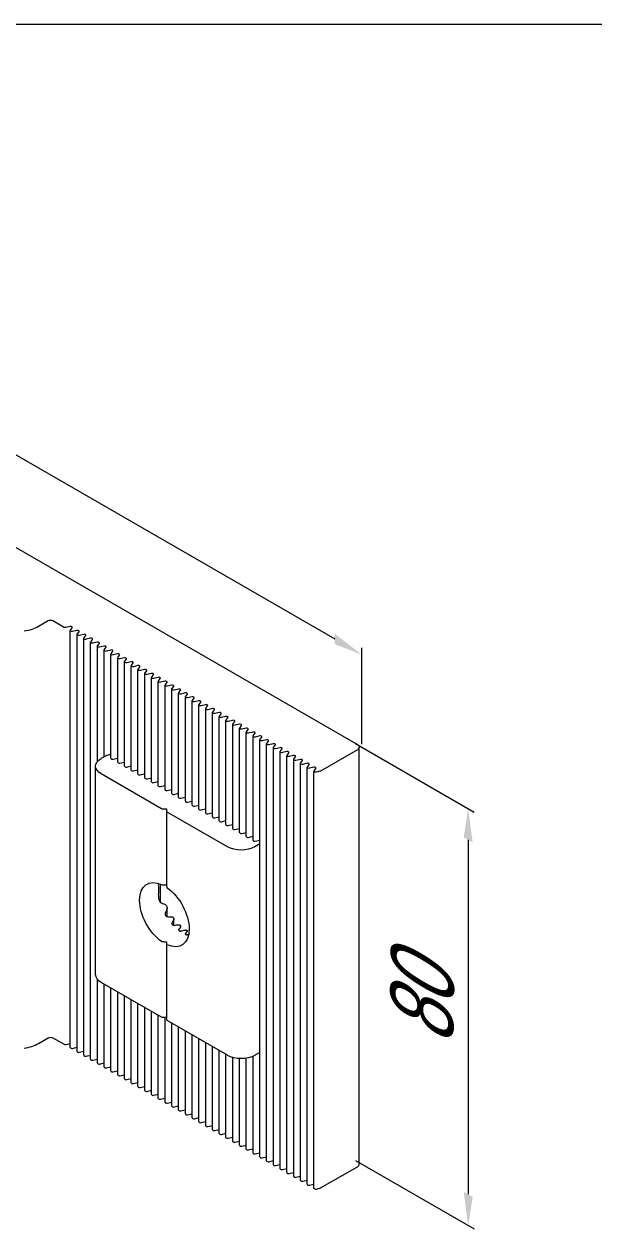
# Model space of a CAD drawing. Extents: x -37 to 4620, y -49 to 348.
# Drawn here: x 1795.2 to 1811.27, y 103.71 to 137.69 of the extents above; entities that cross this region are included whole.
import ezdxf

# ---------------------------------------------------------------- set-up
doc = ezdxf.new("R2010")
doc.units = 0
doc.header["$LTSCALE"] = 5
for name, color, linetype, lineweight in [('4', 160, 'CONTINUOUS', 18), ('PV-38572', 7, 'CONTINUOUS', 15), ('Рамки', 1, 'CONTINUOUS', 15)]:
    doc.layers.add(name, color=color, linetype=linetype, lineweight=lineweight)
doc.styles.add('14', font='RUSS.SHX', dxfattribs={"width": 0.7, "height": 14})

msp = doc.modelspace()

# ---------------------------------------------------------------- linework, layer by layer
at = {"layer": '4', "lineweight": 13, "extrusion": (-0.707107, -0.408248, 0.57735)}
for p, q in [((1777.488, 135.637, 418.095), (1803.962, 120.352, 439.711)), ((1804.726, 117.386, 438.549), (1804.726, 120.102, 440.47)), ((1804.546, 117.402, 438.34), (1807.891, 115.471, 441.071)), ((1807.725, 114.685, 440.312), (1807.725, 104.691, 433.246)), ((1804.546, 105.645, 430.026), (1807.891, 103.713, 432.757))]:
    msp.add_line(p, q, dxfattribs=at)
at = {"layer": '4', "extrusion": (-0.707107, -0.408248, 0.57735)}
for points in [[(797.626, 1295.874, -1070.86), (797.88, 1295.619, -1070.86), (798.517, 1296.51, -1070.86)], [(804.67, 1296.61, -1070.86), (804.416, 1296.355, -1070.86), (803.779, 1297.246, -1070.86)], [(813.325, 1287.955, -1070.86), (813.071, 1287.7, -1070.86), (813.962, 1287.064, -1070.86)]]:
    msp.add_solid(points, dxfattribs=at)
at = {"layer": 'PV-38572', "lineweight": 13, "extrusion": (0, 0.816497, 0.57735)}
for p, q in [((1793.653, 123.691, 417.646), (1804.599, 117.372, 417.646)), ((1795.88, 120.862, 417.646), (1795.603, 120.702, 417.646)), ((1796.326, 120.678, 417.646), (1796.007, 120.862, 417.646)), ((1796.499, 120.702, 417.646), (1796.374, 120.673, 417.646)), ((1796.507, 120.596, 417.646), (1796.558, 120.669, 417.646)), ((1796.503, 108.829, 417.646), (1796.503, 120.587, 417.646)), ((1796.69, 120.592, 417.646), (1796.565, 120.563, 417.646)), ((1796.694, 108.719, 417.646), (1796.694, 120.476, 417.646)), ((1796.698, 120.486, 417.646), (1796.749, 120.558, 417.646)), ((1796.881, 120.482, 417.646), (1796.756, 120.452, 417.646)), ((1796.885, 108.609, 417.646), (1796.885, 120.366, 417.646)), ((1796.888, 120.376, 417.646), (1796.94, 120.448, 417.646)), ((1797.072, 120.372, 417.646), (1796.947, 120.342, 417.646)), ((1797.079, 120.266, 417.646), (1797.131, 120.338, 417.646)), ((1797.076, 108.498, 417.646), (1797.076, 120.256, 417.646)), ((1797.263, 120.262, 417.646), (1797.138, 120.232, 417.646)), ((1797.267, 116.896, 417.646), (1797.267, 120.146, 417.646)), ((1797.27, 120.156, 417.646), (1797.322, 120.228, 417.646)), ((1797.454, 120.151, 417.646), (1797.329, 120.122, 417.646)), ((1797.458, 117.033, 417.646), (1797.458, 120.035, 417.646)), ((1797.461, 120.045, 417.646), (1797.513, 120.117, 417.646)), ((1797.645, 120.041, 417.646), (1797.52, 120.011, 417.646)), ((1797.652, 119.935, 417.646), (1797.704, 120.007, 417.646)), ((1797.649, 116.986, 417.646), (1797.649, 119.925, 417.646)), ((1797.836, 119.931, 417.646), (1797.711, 119.901, 417.646)), ((1797.84, 116.876, 417.646), (1797.84, 119.815, 417.646)), ((1797.843, 119.825, 417.646), (1797.894, 119.897, 417.646)), ((1798.027, 119.821, 417.646), (1797.902, 119.791, 417.646)), ((1798.031, 116.765, 417.646), (1798.031, 119.705, 417.646)), ((1798.034, 119.715, 417.646), (1798.085, 119.787, 417.646)), ((1798.218, 119.71, 417.646), (1798.093, 119.681, 417.646)), ((1798.225, 119.604, 417.646), (1798.276, 119.676, 417.646)), ((1798.222, 116.655, 417.646), (1798.222, 119.595, 417.646)), ((1798.408, 119.6, 417.646), (1798.284, 119.571, 417.646)), ((1798.412, 116.545, 417.646), (1798.412, 119.484, 417.646)), ((1798.416, 119.494, 417.646), (1798.467, 119.566, 417.646)), ((1798.599, 119.49, 417.646), (1798.475, 119.46, 417.646)), ((1798.603, 116.435, 417.646), (1798.603, 119.374, 417.646)), ((1798.607, 119.384, 417.646), (1798.658, 119.456, 417.646)), ((1798.79, 119.38, 417.646), (1798.666, 119.35, 417.646)), ((1798.798, 119.274, 417.646), (1798.849, 119.346, 417.646)), ((1798.794, 116.324, 417.646), (1798.794, 119.264, 417.646)), ((1798.981, 119.269, 417.646), (1798.856, 119.24, 417.646)), ((1798.985, 116.214, 417.646), (1798.985, 119.154, 417.646)), ((1798.989, 119.164, 417.646), (1799.04, 119.236, 417.646)), ((1799.172, 119.159, 417.646), (1799.047, 119.13, 417.646)), ((1799.176, 116.104, 417.646), (1799.176, 119.043, 417.646)), ((1799.18, 119.053, 417.646), (1799.231, 119.125, 417.646)), ((1799.363, 119.049, 417.646), (1799.238, 119.019, 417.646)), ((1799.37, 118.943, 417.646), (1799.422, 119.015, 417.646)), ((1799.554, 118.939, 417.646), (1799.429, 118.909, 417.646)), ((1799.367, 115.994, 417.646), (1799.367, 118.933, 417.646)), ((1799.558, 115.884, 417.646), (1799.558, 118.823, 417.646)), ((1799.561, 118.833, 417.646), (1799.613, 118.905, 417.646)), ((1799.745, 118.829, 417.646), (1799.62, 118.799, 417.646)), ((1799.749, 115.773, 417.646), (1799.749, 118.713, 417.646)), ((1799.752, 118.723, 417.646), (1799.804, 118.795, 417.646)), ((1799.936, 118.718, 417.646), (1799.811, 118.689, 417.646)), ((1799.94, 115.663, 417.646), (1799.94, 118.602, 417.646)), ((1799.943, 118.612, 417.646), (1799.995, 118.684, 417.646)), ((1800.127, 118.608, 417.646), (1800.002, 118.578, 417.646)), ((1800.131, 115.553, 417.646), (1800.131, 118.492, 417.646)), ((1800.134, 118.502, 417.646), (1800.186, 118.574, 417.646)), ((1800.318, 118.498, 417.646), (1800.193, 118.468, 417.646)), ((1800.322, 115.443, 417.646), (1800.322, 118.382, 417.646)), ((1800.325, 118.392, 417.646), (1800.376, 118.464, 417.646)), ((1800.509, 118.388, 417.646), (1800.384, 118.358, 417.646)), ((1800.513, 115.332, 417.646), (1800.513, 118.272, 417.646)), ((1800.516, 118.282, 417.646), (1800.567, 118.354, 417.646)), ((1800.7, 118.277, 417.646), (1800.575, 118.248, 417.646)), ((1800.703, 115.222, 417.646), (1800.703, 118.162, 417.646)), ((1800.707, 118.171, 417.646), (1800.758, 118.244, 417.646)), ((1800.89, 118.167, 417.646), (1800.766, 118.138, 417.646)), ((1800.894, 115.112, 417.646), (1800.894, 118.051, 417.646)), ((1800.898, 118.061, 417.646), (1800.949, 118.133, 417.646)), ((1801.081, 118.057, 417.646), (1800.957, 118.027, 417.646)), ((1801.085, 115.002, 417.646), (1801.085, 117.941, 417.646)), ((1801.089, 117.951, 417.646), (1801.14, 118.023, 417.646)), ((1801.272, 117.947, 417.646), (1801.147, 117.917, 417.646)), ((1801.276, 114.892, 417.646), (1801.276, 117.831, 417.646)), ((1801.28, 117.841, 417.646), (1801.331, 117.913, 417.646)), ((1801.463, 117.837, 417.646), (1801.338, 117.807, 417.646)), ((1801.467, 114.781, 417.646), (1801.467, 117.721, 417.646)), ((1801.471, 117.731, 417.646), (1801.522, 117.803, 417.646)), ((1801.654, 117.726, 417.646), (1801.529, 117.697, 417.646)), ((1801.658, 114.671, 417.646), (1801.658, 117.61, 417.646)), ((1801.661, 117.62, 417.646), (1801.713, 117.692, 417.646)), ((1801.845, 117.616, 417.646), (1801.72, 117.586, 417.646)), ((1801.852, 117.51, 417.646), (1801.904, 117.582, 417.646)), ((1801.849, 105.743, 417.646), (1801.849, 117.5, 417.646)), ((1802.036, 117.506, 417.646), (1801.911, 117.476, 417.646)), ((1802.04, 105.632, 417.646), (1802.04, 117.39, 417.646)), ((1802.043, 117.4, 417.646), (1802.095, 117.472, 417.646)), ((1802.227, 117.396, 417.646), (1802.102, 117.366, 417.646)), ((1802.231, 105.522, 417.646), (1802.231, 117.28, 417.646)), ((1802.234, 117.29, 417.646), (1802.286, 117.362, 417.646)), ((1802.418, 117.285, 417.646), (1802.293, 117.256, 417.646)), ((1802.425, 117.179, 417.646), (1802.477, 117.251, 417.646)), ((1804.651, 105.541, 417.646), (1804.651, 117.298, 417.646)), ((1797.376, 116.986, 417.646), (1797.521, 117.07, 417.646)), ((1797.538, 117.076, 417.646), (1797.645, 117.102, 417.646)), ((1797.711, 116.962, 417.646), (1797.836, 116.991, 417.646)), ((1802.422, 105.412, 417.646), (1802.422, 117.17, 417.646)), ((1802.609, 117.175, 417.646), (1802.484, 117.146, 417.646)), ((1802.613, 105.302, 417.646), (1802.613, 117.059, 417.646)), ((1802.616, 117.069, 417.646), (1802.667, 117.141, 417.646)), ((1802.8, 117.065, 417.646), (1802.675, 117.035, 417.646)), ((1802.804, 105.192, 417.646), (1802.804, 116.949, 417.646)), ((1802.807, 116.959, 417.646), (1802.858, 117.031, 417.646)), ((1802.991, 116.955, 417.646), (1802.866, 116.925, 417.646)), ((1802.998, 116.849, 417.646), (1803.049, 116.921, 417.646)), ((1804.599, 117.225, 417.646), (1803.563, 116.626, 417.646)), ((1797.217, 110.887, 417.646), (1797.217, 116.765, 417.646)), ((1797.902, 116.852, 417.646), (1798.027, 116.881, 417.646)), ((1798.093, 116.741, 417.646), (1798.218, 116.771, 417.646)), ((1798.284, 116.631, 417.646), (1798.408, 116.661, 417.646)), ((1802.995, 105.081, 417.646), (1802.995, 116.839, 417.646)), ((1803.181, 116.845, 417.646), (1803.057, 116.815, 417.646)), ((1803.185, 104.971, 417.646), (1803.185, 116.729, 417.646)), ((1803.189, 116.739, 417.646), (1803.24, 116.811, 417.646)), ((1803.372, 116.734, 417.646), (1803.248, 116.705, 417.646)), ((1803.376, 104.861, 417.646), (1803.376, 116.618, 417.646)), ((1803.38, 116.628, 417.646), (1803.431, 116.7, 417.646)), ((1803.545, 116.62, 417.646), (1803.438, 116.594, 417.646)), ((1799.078, 115.562, 417.646), (1797.376, 116.545, 417.646)), ((1798.475, 116.521, 417.646), (1798.599, 116.551, 417.646)), ((1798.666, 116.411, 417.646), (1798.79, 116.44, 417.646)), ((1798.856, 116.3, 417.646), (1798.981, 116.33, 417.646)), ((1799.047, 116.19, 417.646), (1799.172, 116.22, 417.646)), ((1799.238, 116.08, 417.646), (1799.363, 116.11, 417.646)), ((1799.429, 115.97, 417.646), (1799.554, 115.999, 417.646)), ((1799.62, 115.86, 417.646), (1799.745, 115.889, 417.646)), ((1799.221, 115.553, 417.646), (1799.116, 115.553, 417.646)), ((1799.221, 115.492, 417.646), (1799.221, 115.553, 417.646)), ((1799.811, 115.749, 417.646), (1799.936, 115.779, 417.646)), ((1800.002, 115.639, 417.646), (1800.127, 115.669, 417.646)), ((1800.193, 115.529, 417.646), (1800.318, 115.559, 417.646)), ((1799.221, 113.359, 417.646), (1799.221, 115.492, 417.646)), ((1800.939, 114.487, 417.646), (1799.237, 115.47, 417.646)), ((1800.384, 115.419, 417.646), (1800.509, 115.448, 417.646)), ((1800.575, 115.308, 417.646), (1800.7, 115.338, 417.646)), ((1800.766, 115.198, 417.646), (1800.89, 115.228, 417.646)), ((1800.957, 115.088, 417.646), (1801.081, 115.118, 417.646)), ((1801.147, 114.978, 417.646), (1801.272, 115.007, 417.646)), ((1801.338, 114.867, 417.646), (1801.463, 114.897, 417.646)), ((1801.529, 114.757, 417.646), (1801.654, 114.787, 417.646)), ((1801.848, 114.571, 417.646), (1801.703, 114.487, 417.646)), ((1801.72, 114.647, 417.646), (1801.845, 114.677, 417.646)), ((1799.043, 112.923, 417.646), (1799.043, 113.44, 417.646)), ((1799.234, 112.52, 417.646), (1799.234, 112.757, 417.646)), ((1799.393, 112.288, 417.646), (1799.422, 112.328, 417.646)), ((1799.425, 112.338, 417.646), (1799.425, 112.453, 417.646)), ((1799.561, 112.146, 417.646), (1799.613, 112.218, 417.646)), ((1799.616, 112.228, 417.646), (1799.616, 112.251, 417.646)), ((1799.221, 111.747, 417.646), (1799.221, 111.805, 417.646)), ((1799.752, 112.035, 417.646), (1799.804, 112.108, 417.646)), ((1799.807, 112.117, 417.646), (1799.807, 112.118, 417.646)), ((1799.221, 109.614, 417.646), (1799.221, 111.747, 417.646)), ((1797.267, 108.388, 417.646), (1797.267, 110.756, 417.646)), ((1799.078, 109.683, 417.646), (1797.376, 110.666, 417.646)), ((1797.458, 108.278, 417.646), (1797.458, 110.619, 417.646)), ((1797.649, 108.168, 417.646), (1797.649, 110.508, 417.646)), ((1797.84, 108.057, 417.646), (1797.84, 110.398, 417.646)), ((1798.031, 107.947, 417.646), (1798.031, 110.288, 417.646)), ((1798.222, 107.837, 417.646), (1798.222, 110.178, 417.646)), ((1798.412, 107.727, 417.646), (1798.412, 110.067, 417.646)), ((1798.603, 107.617, 417.646), (1798.603, 109.957, 417.646)), ((1798.794, 107.506, 417.646), (1798.794, 109.847, 417.646)), ((1798.985, 107.396, 417.646), (1798.985, 109.737, 417.646)), ((1799.221, 109.674, 417.646), (1799.116, 109.674, 417.646)), ((1799.176, 107.286, 417.646), (1799.176, 109.674, 417.646)), ((1800.939, 108.609, 417.646), (1799.237, 109.591, 417.646)), ((1799.367, 107.176, 417.646), (1799.367, 109.516, 417.646)), ((1795.603, 108.945, 417.646), (1795.88, 109.105, 417.646)), ((1796.007, 109.105, 417.646), (1796.326, 108.921, 417.646)), ((1799.558, 107.065, 417.646), (1799.558, 109.406, 417.646)), ((1799.749, 106.955, 417.646), (1799.749, 109.296, 417.646)), ((1799.94, 106.845, 417.646), (1799.94, 109.186, 417.646)), ((1796.374, 108.915, 417.646), (1796.499, 108.945, 417.646)), ((1796.565, 108.805, 417.646), (1796.69, 108.835, 417.646)), ((1800.131, 106.735, 417.646), (1800.131, 109.075, 417.646)), ((1800.322, 106.624, 417.646), (1800.322, 108.965, 417.646)), ((1800.513, 106.514, 417.646), (1800.513, 108.855, 417.646)), ((1800.703, 106.404, 417.646), (1800.703, 108.745, 417.646)), ((1796.756, 108.695, 417.646), (1796.881, 108.724, 417.646)), ((1796.947, 108.585, 417.646), (1797.072, 108.614, 417.646)), ((1797.138, 108.474, 417.646), (1797.263, 108.504, 417.646)), ((1800.894, 106.294, 417.646), (1800.894, 108.635, 417.646)), ((1801.085, 106.184, 417.646), (1801.085, 108.549, 417.646)), ((1801.276, 106.073, 417.646), (1801.276, 108.518, 417.646)), ((1801.467, 105.963, 417.646), (1801.467, 108.529, 417.646)), ((1801.658, 105.853, 417.646), (1801.658, 108.585, 417.646)), ((1801.848, 108.692, 417.646), (1801.703, 108.609, 417.646)), ((1797.329, 108.364, 417.646), (1797.454, 108.394, 417.646)), ((1797.52, 108.254, 417.646), (1797.645, 108.284, 417.646)), ((1797.711, 108.144, 417.646), (1797.836, 108.173, 417.646)), ((1797.902, 108.033, 417.646), (1798.027, 108.063, 417.646)), ((1798.093, 107.923, 417.646), (1798.218, 107.953, 417.646)), ((1798.284, 107.813, 417.646), (1798.408, 107.843, 417.646)), ((1798.475, 107.703, 417.646), (1798.599, 107.732, 417.646)), ((1798.666, 107.592, 417.646), (1798.79, 107.622, 417.646)), ((1798.856, 107.482, 417.646), (1798.981, 107.512, 417.646)), ((1799.047, 107.372, 417.646), (1799.172, 107.402, 417.646)), ((1799.238, 107.262, 417.646), (1799.363, 107.291, 417.646)), ((1799.429, 107.152, 417.646), (1799.554, 107.181, 417.646)), ((1799.62, 107.041, 417.646), (1799.745, 107.071, 417.646)), ((1799.811, 106.931, 417.646), (1799.936, 106.961, 417.646)), ((1800.002, 106.821, 417.646), (1800.127, 106.851, 417.646)), ((1800.193, 106.711, 417.646), (1800.318, 106.74, 417.646)), ((1800.384, 106.6, 417.646), (1800.509, 106.63, 417.646)), ((1800.575, 106.49, 417.646), (1800.7, 106.52, 417.646)), ((1800.766, 106.38, 417.646), (1800.89, 106.41, 417.646)), ((1800.957, 106.27, 417.646), (1801.081, 106.299, 417.646)), ((1801.147, 106.16, 417.646), (1801.272, 106.189, 417.646)), ((1801.338, 106.049, 417.646), (1801.463, 106.079, 417.646)), ((1801.529, 105.939, 417.646), (1801.654, 105.969, 417.646)), ((1801.72, 105.829, 417.646), (1801.845, 105.859, 417.646)), ((1801.911, 105.719, 417.646), (1802.036, 105.748, 417.646)), ((1802.102, 105.608, 417.646), (1802.227, 105.638, 417.646)), ((1802.293, 105.498, 417.646), (1802.418, 105.528, 417.646)), ((1802.484, 105.388, 417.646), (1802.609, 105.418, 417.646)), ((1803.563, 104.869, 417.646), (1804.599, 105.467, 417.646)), ((1802.675, 105.278, 417.646), (1802.8, 105.307, 417.646)), ((1802.866, 105.168, 417.646), (1802.991, 105.197, 417.646)), ((1803.057, 105.057, 417.646), (1803.181, 105.087, 417.646)), ((1803.248, 104.947, 417.646), (1803.372, 104.977, 417.646)), ((1803.438, 104.837, 417.646), (1803.545, 104.862, 417.646))]:
    msp.add_line(p, q, dxfattribs=at)
at = {"layer": 'PV-38572', "lineweight": 13, "extrusion": (0, -4e-16, -1)}
for centre, major_axis, end_param in [((1794.966, 121.07, 417.646), (-0.9, 0), -1.832596), ((1797.559, 117.048, 417.646), (0.054, 0), -1.961403)]:
    msp.add_ellipse(centre, major_axis=major_axis, ratio=0.57735, start_param=-2.356194, end_param=end_param, dxfattribs=at)
at = {"layer": 'PV-38572', "lineweight": 13}
for centre, major_axis, ratio, start_param, end_param in [((1795.944, 120.825, 417.646), (-0.09, 0), 0.57735, -2.356194, -0.785398), ((1796.516, 120.678, 417.646), (0.045, 0), 0.57735, -0.390607, 1.961403), ((1796.707, 120.568, 417.646), (0.045, 0), 0.57735, -0.390607, 1.961403), ((1796.898, 120.458, 417.646), (0.045, 0), 0.57735, -0.390607, 1.961403), ((1797.089, 120.348, 417.646), (0.045, 0), 0.57735, -0.390607, 1.961403), ((1797.28, 120.238, 417.646), (0.045, 0), 0.57735, -0.390607, 1.961403), ((1797.471, 120.127, 417.646), (0.045, 0), 0.57735, -0.390607, 1.961403), ((1797.662, 120.017, 417.646), (0.045, 0), 0.57735, -0.390607, 1.961403), ((1797.853, 119.907, 417.646), (0.045, 0), 0.57735, -0.390607, 1.961403), ((1798.044, 119.797, 417.646), (0.045, 0), 0.57735, -0.390607, 1.961403), ((1798.235, 119.686, 417.646), (0.045, 0), 0.57735, -0.390607, 1.961403), ((1798.426, 119.576, 417.646), (0.045, 0), 0.57735, -0.390607, 1.961403), ((1798.617, 119.466, 417.646), (0.045, 0), 0.57735, -0.390607, 1.961403), ((1798.807, 119.356, 417.646), (0.045, 0), 0.57735, -0.390607, 1.961403), ((1798.998, 119.245, 417.646), (0.045, 0), 0.57735, -0.390607, 1.961403), ((1799.189, 119.135, 417.646), (0.045, 0), 0.57735, -0.390607, 1.961403), ((1799.38, 119.025, 417.646), (0.045, 0), 0.57735, -0.390607, 1.961403), ((1799.571, 118.915, 417.646), (0.045, 0), 0.57735, -0.390607, 1.961403), ((1799.762, 118.805, 417.646), (0.045, 0), 0.57735, -0.390607, 1.961403), ((1799.953, 118.694, 417.646), (0.045, 0), 0.57735, -0.390607, 1.961403), ((1800.144, 118.584, 417.646), (0.045, 0), 0.57735, -0.390607, 1.961403), ((1800.335, 118.474, 417.646), (0.045, 0), 0.57735, -0.390607, 1.961403), ((1800.526, 118.364, 417.646), (0.045, 0), 0.57735, -0.390607, 1.961403), ((1800.717, 118.253, 417.646), (0.045, 0), 0.57735, -0.390607, 1.961403), ((1800.908, 118.143, 417.646), (0.045, 0), 0.57735, -0.390607, 1.961403), ((1801.098, 118.033, 417.646), (0.045, 0), 0.57735, -0.390607, 1.961403), ((1801.289, 117.923, 417.646), (0.045, 0), 0.57735, -0.390607, 1.961403), ((1801.48, 117.813, 417.646), (0.045, 0), 0.57735, -0.390607, 1.961403), ((1801.671, 117.702, 417.646), (0.045, 0), 0.57735, -0.390607, 1.961403), ((1801.862, 117.592, 417.646), (0.045, 0), 0.57735, -0.390607, 1.961403), ((1802.053, 117.482, 417.646), (0.045, 0), 0.57735, -0.390607, 1.961403), ((1802.244, 117.372, 417.646), (0.045, 0), 0.57735, -0.390607, 1.961403), ((1802.435, 117.261, 417.646), (0.045, 0), 0.57735, -0.390607, 1.961403), ((1797.694, 116.986, 417.646), (-0.045, 0), 0.57735, 0, 1.961403), ((1802.626, 117.151, 417.646), (0.045, 0), 0.57735, -0.390607, 1.961403), ((1802.817, 117.041, 417.646), (0.045, 0), 0.57735, -0.390607, 1.961403), ((1803.008, 116.931, 417.646), (0.045, 0), 0.57735, -0.390607, 1.961403), ((1797.885, 116.876, 417.646), (-0.045, 0), 0.57735, 0, 1.961403), ((1798.076, 116.765, 417.646), (-0.045, 0), 0.57735, 0, 1.961403), ((1798.267, 116.655, 417.646), (-0.045, 0), 0.57735, 0, 1.961403), ((1803.199, 116.82, 417.646), (0.045, 0), 0.57735, -0.390607, 1.961403), ((1803.39, 116.71, 417.646), (0.045, 0), 0.57735, -0.390607, 1.961403), ((1798.457, 116.545, 417.646), (-0.045, 0), 0.57735, 0, 1.961403), ((1798.648, 116.435, 417.646), (-0.045, 0), 0.57735, 0, 1.961403), ((1798.839, 116.324, 417.646), (-0.045, 0), 0.57735, 0, 1.961403), ((1799.03, 116.214, 417.646), (-0.045, 0), 0.57735, 0, 1.961403), ((1799.221, 116.104, 417.646), (-0.045, 0), 0.57735, 0, 1.961403), ((1799.412, 115.994, 417.646), (-0.045, 0), 0.57735, 0, 1.961403), ((1799.603, 115.884, 417.646), (-0.045, 0), 0.57735, 0, 1.961403), ((1799.794, 115.773, 417.646), (-0.045, 0), 0.57735, 0, 1.961403), ((1799.985, 115.663, 417.646), (-0.045, 0), 0.57735, 0, 1.961403), ((1800.176, 115.553, 417.646), (-0.045, 0), 0.57735, 0, 1.961403), ((1800.367, 115.443, 417.646), (-0.045, 0), 0.57735, 0, 1.961403), ((1800.558, 115.332, 417.646), (-0.045, 0), 0.57735, 0, 1.961403), ((1800.748, 115.222, 417.646), (-0.045, 0), 0.57735, 0, 1.961403), ((1800.939, 115.112, 417.646), (-0.045, 0), 0.57735, 0, 1.961403), ((1801.13, 115.002, 417.646), (-0.045, 0), 0.57735, 0, 1.961403), ((1801.321, 114.892, 417.646), (-0.045, 0), 0.57735, 0, 1.961403), ((1801.512, 114.781, 417.646), (-0.045, 0), 0.57735, 0, 1.961403), ((1801.703, 114.671, 417.646), (-0.045, 0), 0.57735, 0, 1.961403), ((1801.219, 113.767, 417.646), (2.372, 0.632), 0.319372, -2.805322, -2.691297), ((1800.761, 113.503, 417.646), (2.372, 0.632), 0.319372, -2.35007, -2.283611), ((1799.38, 112.338, 417.646), (0.045, 0), 0.57735, -0.390607, 0), ((1800.303, 113.238, 417.646), (2.372, 0.632), 0.319372, -2.031678, -1.975879), ((1799.571, 112.228, 417.646), (0.045, 0), 0.57735, -0.390607, 0), ((1799.845, 112.974, 417.646), (2.372, 0.632), 0.319372, -1.7503, -1.697724), ((1799.762, 112.117, 417.646), (0.045, 0), 0.57735, -0.390607, 0), ((1799.387, 112.709, 417.646), (2.372, 0.632), 0.319372, -1.476473, -1.462179), ((1794.966, 109.312, 417.646), (0.9, 0), 0.57735, -1.308997, -0.785398), ((1796.357, 108.939, 417.646), (0.045, 0), 0.57735, -2.356502, -1.180189), ((1796.548, 108.829, 417.646), (-0.045, 0), 0.57735, 0, 1.961403), ((1796.739, 108.719, 417.646), (-0.045, 0), 0.57735, 0, 1.961403), ((1796.93, 108.609, 417.646), (-0.045, 0), 0.57735, 0, 1.961403), ((1797.121, 108.498, 417.646), (-0.045, 0), 0.57735, 0, 1.961403), ((1797.312, 108.388, 417.646), (-0.045, 0), 0.57735, 0, 1.961403), ((1797.503, 108.278, 417.646), (-0.045, 0), 0.57735, 0, 1.961403), ((1797.694, 108.168, 417.646), (-0.045, 0), 0.57735, 0, 1.961403), ((1797.885, 108.057, 417.646), (-0.045, 0), 0.57735, 0, 1.961403), ((1798.076, 107.947, 417.646), (-0.045, 0), 0.57735, 0, 1.961403), ((1798.267, 107.837, 417.646), (-0.045, 0), 0.57735, 0, 1.961403), ((1798.457, 107.727, 417.646), (-0.045, 0), 0.57735, 0, 1.961403), ((1798.648, 107.617, 417.646), (-0.045, 0), 0.57735, 0, 1.961403), ((1798.839, 107.506, 417.646), (-0.045, 0), 0.57735, 0, 1.961403), ((1799.03, 107.396, 417.646), (-0.045, 0), 0.57735, 0, 1.961403), ((1799.221, 107.286, 417.646), (-0.045, 0), 0.57735, 0, 1.961403), ((1799.412, 107.176, 417.646), (-0.045, 0), 0.57735, 0, 1.961403), ((1799.603, 107.065, 417.646), (-0.045, 0), 0.57735, 0, 1.961403), ((1799.794, 106.955, 417.646), (-0.045, 0), 0.57735, 0, 1.961403), ((1799.985, 106.845, 417.646), (-0.045, 0), 0.57735, 0, 1.961403), ((1800.176, 106.735, 417.646), (-0.045, 0), 0.57735, 0, 1.961403), ((1800.367, 106.624, 417.646), (-0.045, 0), 0.57735, 0, 1.961403), ((1800.558, 106.514, 417.646), (-0.045, 0), 0.57735, 0, 1.961403), ((1800.748, 106.404, 417.646), (-0.045, 0), 0.57735, 0, 1.961403), ((1800.939, 106.294, 417.646), (-0.045, 0), 0.57735, 0, 1.961403), ((1801.13, 106.184, 417.646), (-0.045, 0), 0.57735, 0, 1.961403), ((1801.321, 106.073, 417.646), (-0.045, 0), 0.57735, 0, 1.961403), ((1801.512, 105.963, 417.646), (-0.045, 0), 0.57735, 0, 1.961403), ((1801.703, 105.853, 417.646), (-0.045, 0), 0.57735, 0, 1.961403), ((1801.894, 105.743, 417.646), (-0.045, 0), 0.57735, 0, 1.961403), ((1802.085, 105.632, 417.646), (-0.045, 0), 0.57735, 0, 1.961403), ((1802.276, 105.522, 417.646), (-0.045, 0), 0.57735, 0, 1.961403), ((1802.467, 105.412, 417.646), (-0.045, 0), 0.57735, 0, 1.961403), ((1804.471, 105.541, 417.646), (0.18, 0), 0.57735, -0.785398, 0), ((1802.658, 105.302, 417.646), (-0.045, 0), 0.57735, 0, 1.961403), ((1802.849, 105.192, 417.646), (-0.045, 0), 0.57735, 0, 1.961403), ((1803.04, 105.081, 417.646), (-0.045, 0), 0.57735, 0, 1.961403), ((1803.23, 104.971, 417.646), (-0.045, 0), 0.57735, 0, 1.961403), ((1803.421, 104.861, 417.646), (-0.045, 0), 0.57735, 0, 1.961403), ((1803.524, 104.891, 417.646), (0.054, 0), 0.57735, -1.180189, -0.785398)]:
    msp.add_ellipse(centre, major_axis=major_axis, ratio=ratio, start_param=start_param, end_param=end_param, dxfattribs=at)
at = {"layer": 'PV-38572', "lineweight": 13, "extrusion": (-1e-16, -6e-16, -1)}
for centre, major_axis, start_param, end_param in [((1796.357, 120.697, 417.646), (-0.045, 0), -1.961403, -0.785091), ((1799.157, 112.577, 417.646), (-0.495, 0.857), -2.242447, 0.67165)]:
    msp.add_ellipse(centre, major_axis=major_axis, ratio=0.57735, start_param=start_param, end_param=end_param, dxfattribs=at)
at = {"layer": 'PV-38572', "lineweight": 13, "extrusion": (0, -6e-16, -1)}
for centre, major_axis, start_param, end_param in [((1796.548, 120.587, 417.646), (-0.045, 0), -1.961403, 0.390607), ((1797.694, 119.925, 417.646), (-0.045, 0), -1.961403, 0.390607), ((1797.662, 117.078, 417.646), (0.045, 0), -1.961403, -1.868048), ((1798.044, 116.857, 417.646), (0.045, 0), -1.961403, -1.868048), ((1798.235, 116.747, 417.646), (0.045, 0), -1.961403, -1.868048), ((1799.953, 115.755, 417.646), (0.045, 0), -1.961403, -1.868048), ((1800.144, 115.645, 417.646), (0.045, 0), -1.961403, -1.868048), ((1800.335, 115.534, 417.646), (0.045, 0), -1.961403, -1.868048), ((1800.526, 115.424, 417.646), (0.045, 0), -1.961403, -1.868048), ((1800.717, 115.314, 417.646), (0.045, 0), -1.961403, -1.868048), ((1800.908, 115.204, 417.646), (0.045, 0), -1.961403, -1.868048), ((1801.098, 115.094, 417.646), (0.045, 0), -1.961403, -1.868048), ((1801.289, 114.983, 417.646), (0.045, 0), -1.961403, -1.868048), ((1801.48, 114.873, 417.646), (0.045, 0), -1.961403, -1.868048), ((1801.671, 114.763, 417.646), (0.045, 0), -1.961403, -1.868048), ((1801.862, 114.653, 417.646), (0.045, 0), -1.961403, -1.868048), ((1799.221, 112.613, 417.646), (1.4, 0), -1.6458, -1.570796), ((1799.157, 112.577, 417.646), (0.495, -0.857), -2.242447, 0.67165), ((1799.603, 112.136, 417.646), (-0.045, 0), 0.205101, 0.390607), ((1799.221, 112.613, 417.646), (1.4, 0), 1.570796, 1.6458), ((1799.794, 112.026, 417.646), (-0.045, 0), 0.089824, 0.390607), ((1797.757, 110.887, 417.646), (-0.54, 0), -0.785398, 0), ((1796.707, 108.811, 417.646), (0.045, 0), -1.961403, -1.868048), ((1797.089, 108.59, 417.646), (0.045, 0), -1.961403, -1.868048), ((1797.28, 108.48, 417.646), (0.045, 0), -1.961403, -1.868048), ((1797.471, 108.37, 417.646), (0.045, 0), -1.961403, -1.868048), ((1798.235, 107.929, 417.646), (0.045, 0), -1.961403, -1.868048), ((1803.008, 105.173, 417.646), (0.045, 0), -1.961403, -1.868048), ((1803.199, 105.063, 417.646), (0.045, 0), -1.961403, -1.868048), ((1803.39, 104.953, 417.646), (0.045, 0), -1.961403, -1.868048)]:
    msp.add_ellipse(centre, major_axis=major_axis, ratio=0.57735, start_param=start_param, end_param=end_param, dxfattribs=at)
at = {"layer": 'PV-38572', "lineweight": 13, "extrusion": (0, -7e-16, -1)}
for centre, major_axis, start_param, end_param in [((1796.739, 120.476, 417.646), (-0.045, 0), -1.961403, 0.390607), ((1797.503, 120.035, 417.646), (-0.045, 0), -1.961403, 0.390607), ((1804.471, 117.298, 417.646), (0.18, 0), -0.785398, 0.785398), ((1799.116, 115.584, 417.646), (-0.054, 0), -1.570796, -0.785398), ((1799.116, 109.705, 417.646), (-0.054, 0), -1.570796, -0.785398), ((1800.908, 106.386, 417.646), (0.045, 0), -1.961403, -1.868048), ((1801.098, 106.275, 417.646), (0.045, 0), -1.961403, -1.868048), ((1801.289, 106.165, 417.646), (0.045, 0), -1.961403, -1.868048), ((1801.48, 106.055, 417.646), (0.045, 0), -1.961403, -1.868048), ((1801.671, 105.945, 417.646), (0.045, 0), -1.961403, -1.868048), ((1801.862, 105.835, 417.646), (0.045, 0), -1.961403, -1.868048), ((1802.053, 105.724, 417.646), (0.045, 0), -1.961403, -1.868048), ((1802.244, 105.614, 417.646), (0.045, 0), -1.961403, -1.868048), ((1802.435, 105.504, 417.646), (0.045, 0), -1.961403, -1.868048), ((1802.626, 105.394, 417.646), (0.045, 0), -1.961403, -1.868048)]:
    msp.add_ellipse(centre, major_axis=major_axis, ratio=0.57735, start_param=start_param, end_param=end_param, dxfattribs=at)
at = {"layer": 'PV-38572', "lineweight": 13, "extrusion": (1e-16, -7e-16, -1)}
for centre, major_axis, ratio, start_param, end_param in [((1796.93, 120.366, 417.646), (-0.045, 0), 0.57735, -1.961403, 0.390607), ((1797.885, 119.815, 417.646), (-0.045, 0), 0.57735, -1.961403, 0.390607), ((1803.04, 116.839, 417.646), (-0.045, 0), 0.57735, -1.961403, 0.390607), ((1803.23, 116.729, 417.646), (-0.045, 0), 0.57735, -1.961403, 0.390607), ((1803.421, 116.618, 417.646), (-0.045, 0), 0.57735, -1.961403, 0.390607), ((1801.321, 114.708, 417.646), (-0.54, 0), 0.57735, -2.356194, -0.785398), ((1799.845, 112.974, 417.646), (0.904, 1.58), 0.239136, -4.274761, -4.222185), ((1801.321, 108.829, 417.646), (-0.54, 0), 0.57735, -2.356194, -0.785398), ((1798.044, 108.039, 417.646), (0.045, 0), 0.57735, -1.961403, -1.868048)]:
    msp.add_ellipse(centre, major_axis=major_axis, ratio=ratio, start_param=start_param, end_param=end_param, dxfattribs=at)
at = {"layer": 'PV-38572', "lineweight": 13, "extrusion": (-1e-16, -8e-16, -1)}
for centre, major_axis, end_param in [((1797.121, 120.256, 417.646), (-0.045, 0), 0.390607), ((1797.312, 120.146, 417.646), (-0.045, 0), 0.390607), ((1798.076, 119.705, 417.646), (-0.045, 0), 0.390607), ((1798.267, 119.595, 417.646), (-0.045, 0), 0.390607), ((1796.516, 108.921, 417.646), (0.045, 0), -1.868048)]:
    msp.add_ellipse(centre, major_axis=major_axis, ratio=0.57735, start_param=-1.961403, end_param=end_param, dxfattribs=at)
at = {"layer": 'PV-38572', "lineweight": 13, "extrusion": (1e-16, -6e-16, -1)}
for centre, major_axis, end_param in [((1798.457, 119.484, 417.646), (-0.045, 0), 0.390607), ((1798.648, 119.374, 417.646), (-0.045, 0), 0.390607), ((1798.839, 119.264, 417.646), (-0.045, 0), 0.390607), ((1799.03, 119.154, 417.646), (-0.045, 0), 0.390607), ((1799.221, 119.043, 417.646), (-0.045, 0), 0.390607), ((1799.412, 118.933, 417.646), (-0.045, 0), 0.390607), ((1799.603, 118.823, 417.646), (-0.045, 0), 0.390607), ((1799.794, 118.713, 417.646), (-0.045, 0), 0.390607), ((1799.985, 118.602, 417.646), (-0.045, 0), 0.390607), ((1800.176, 118.492, 417.646), (-0.045, 0), 0.390607), ((1800.367, 118.382, 417.646), (-0.045, 0), 0.390607), ((1800.558, 118.272, 417.646), (-0.045, 0), 0.390607), ((1800.748, 118.162, 417.646), (-0.045, 0), 0.390607), ((1800.939, 118.051, 417.646), (-0.045, 0), 0.390607), ((1801.13, 117.941, 417.646), (-0.045, 0), 0.390607), ((1801.321, 117.831, 417.646), (-0.045, 0), 0.390607), ((1801.512, 117.721, 417.646), (-0.045, 0), 0.390607), ((1801.703, 117.61, 417.646), (-0.045, 0), 0.390607), ((1801.894, 117.5, 417.646), (-0.045, 0), 0.390607), ((1802.085, 117.39, 417.646), (-0.045, 0), 0.390607), ((1802.276, 117.28, 417.646), (-0.045, 0), 0.390607), ((1797.853, 116.967, 417.646), (0.045, 0), -1.868048), ((1802.467, 117.17, 417.646), (-0.045, 0), 0.390607), ((1802.658, 117.059, 417.646), (-0.045, 0), 0.390607), ((1802.849, 116.949, 417.646), (-0.045, 0), 0.390607), ((1797.662, 108.26, 417.646), (0.045, 0), -1.868048)]:
    msp.add_ellipse(centre, major_axis=major_axis, ratio=0.57735, start_param=-1.961403, end_param=end_param, dxfattribs=at)
at = {"layer": 'PV-38572', "lineweight": 13, "extrusion": (2e-16, -6e-16, -1)}
msp.add_ellipse((1797.757, 116.765, 417.646), major_axis=(-0.54, 0), ratio=0.57735, start_param=-0.785398, end_param=0.785398, dxfattribs=at)
at = {"layer": 'PV-38572', "lineweight": 13, "extrusion": (1e-16, -9e-16, -1)}
for centre in [(1798.426, 116.637, 417.646), (1798.617, 116.527, 417.646), (1798.807, 116.416, 417.646), (1798.998, 116.306, 417.646), (1799.189, 116.196, 417.646), (1799.38, 116.086, 417.646), (1799.571, 115.975, 417.646), (1799.762, 115.865, 417.646), (1796.898, 108.7, 417.646), (1802.817, 105.283, 417.646)]:
    msp.add_ellipse(centre, major_axis=(0.045, 0), ratio=0.57735, start_param=-1.961403, end_param=-1.868048, dxfattribs=at)
at = {"layer": 'PV-38572', "lineweight": 13, "extrusion": (-1e-16, -3e-16, -1)}
msp.add_ellipse((1803.524, 116.649, 417.646), major_axis=(-0.054, 0), ratio=0.57735, start_param=-2.356194, end_param=-1.961403, dxfattribs=at)
at = {"layer": 'PV-38572', "lineweight": 13, "extrusion": (1e-16, -5e-16, -1)}
for centre in [(1799.275, 115.492, 417.646), (1799.275, 109.614, 417.646)]:
    msp.add_ellipse(centre, major_axis=(-0.054, 0), ratio=0.57735, start_param=-0.785398, end_param=0, dxfattribs=at)
at = {"layer": 'PV-38572', "lineweight": 13, "extrusion": (0, -3e-16, -1)}
for centre in [(1801.81, 114.593, 417.646), (1801.81, 108.714, 417.646)]:
    msp.add_ellipse(centre, major_axis=(-0.054, 0), ratio=0.57735, start_param=-2.377921, end_param=-2.356194, dxfattribs=at)
at = {"layer": 'PV-38572', "lineweight": 13, "extrusion": (4e-16, -7e-16, -1)}
for centre, start_param, end_param in [((1798.012, 111.915, 417.646), 0.312009, 0.479306), ((1798.47, 112.18, 417.646), -5.205385, -5.125991), ((1798.928, 112.444, 417.646), -4.844372, -4.784672), ((1799.387, 112.709, 417.646), -4.5496, -4.496012)]:
    msp.add_ellipse(centre, major_axis=(0.904, 1.58), ratio=0.239136, start_param=start_param, end_param=end_param, dxfattribs=at)
at = {"layer": 'PV-38572', "lineweight": 13, "extrusion": (0, -8e-16, -1)}
for centre, major_axis, start_param, end_param in [((1795.944, 109.068, 417.646), (0.09, 0), -2.356194, -0.785398), ((1797.853, 108.149, 417.646), (0.045, 0), -1.961403, -1.868048)]:
    msp.add_ellipse(centre, major_axis=major_axis, ratio=0.57735, start_param=start_param, end_param=end_param, dxfattribs=at)
at = {"layer": 'PV-38572', "lineweight": 13, "extrusion": (0, -5e-16, -1)}
msp.add_ellipse((1798.426, 107.819, 417.646), major_axis=(0.045, 0), ratio=0.57735, start_param=-1.961403, end_param=-1.868048, dxfattribs=at)
at = {"layer": 'PV-38572', "lineweight": 13, "extrusion": (1e-16, -8e-16, -1)}
for centre in [(1798.617, 107.708, 417.646), (1798.807, 107.598, 417.646), (1798.998, 107.488, 417.646), (1799.189, 107.378, 417.646), (1799.38, 107.267, 417.646), (1799.571, 107.157, 417.646), (1799.762, 107.047, 417.646), (1799.953, 106.937, 417.646), (1800.144, 106.827, 417.646), (1800.335, 106.716, 417.646), (1800.526, 106.606, 417.646), (1800.717, 106.496, 417.646)]:
    msp.add_ellipse(centre, major_axis=(0.045, 0), ratio=0.57735, start_param=-1.961403, end_param=-1.868048, dxfattribs=at)
at = {"layer": 'PV-38572', "lineweight": 13}
for points, knots in [([(1798.989, 113.459, 417.646), (1798.989, 113.456, 417.646), (1798.988, 113.454, 417.646), (1798.986, 113.436, 417.646), (1798.985, 113.421, 417.646), (1798.985, 113.39, 417.646), (1798.986, 113.371, 417.646), (1798.989, 113.352, 417.646)], [3.4287987, 3.4287987, 3.4287987, 3.4287987, 3.4793426, 3.4793426, 3.8411813, 3.8411813, 4.2599234, 4.2599234, 4.2599234, 4.2599234]), ([(1798.989, 113.217, 417.646), (1798.986, 113.192, 417.646), (1798.985, 113.167, 417.646), (1798.985, 113.123, 417.646), (1798.986, 113.101, 417.646), (1798.99, 113.057, 417.646), (1798.994, 113.035, 417.646), (1799.002, 113, 417.646), (1799.007, 112.983, 417.646), (1799.017, 112.96, 417.646), (1799.021, 112.952, 417.646), (1799.029, 112.938, 417.646), (1799.033, 112.932, 417.646), (1799.041, 112.924, 417.646), (1799.044, 112.922, 417.646), (1799.047, 112.92, 417.646)], [0.440742, 0.440742, 0.440742, 0.440742, 0.859485, 0.859485, 1.221323, 1.221323, 1.583162, 1.583162, 1.872912, 1.872912, 2.017787, 2.017787, 2.162662, 2.162662, 2.235954, 2.235954, 2.235954, 2.235954]), ([(1799.078, 113.426, 417.646), (1799.083, 113.424, 417.646), (1799.089, 113.422, 417.646), (1799.102, 113.42, 417.646), (1799.109, 113.419, 417.646), (1799.116, 113.42, 417.646)], [0.4542099, 0.4542099, 0.4542099, 0.4542099, 0.5676388, 0.5676388, 0.6810676, 0.6810676, 0.6810676, 0.6810676]), ([(1799.221, 113.359, 417.646), (1799.221, 113.355, 417.646), (1799.222, 113.35, 417.646), (1799.228, 113.341, 417.646), (1799.232, 113.337, 417.646), (1799.237, 113.334, 417.646)], [0.2261282, 0.2261282, 0.2261282, 0.2261282, 0.339557, 0.339557, 0.4529859, 0.4529859, 0.4529859, 0.4529859]), ([(1799.172, 112.868, 417.646), (1799.176, 112.867, 417.646), (1799.18, 112.864, 417.646), (1799.192, 112.856, 417.646), (1799.199, 112.848, 417.646), (1799.211, 112.83, 417.646), (1799.217, 112.82, 417.646), (1799.225, 112.801, 417.646), (1799.229, 112.791, 417.646), (1799.234, 112.771, 417.646), (1799.235, 112.761, 417.646), (1799.234, 112.746, 417.646), (1799.233, 112.741, 417.646), (1799.231, 112.737, 417.646)], [0.1047971, 0.1047971, 0.1047971, 0.1047971, 0.1910716, 0.1910716, 0.3696148, 0.3696148, 0.548158, 0.548158, 0.7107496, 0.7107496, 0.8733412, 0.8733412, 0.957544, 0.957544, 0.957544, 0.957544]), ([(1799.18, 112.617, 417.646), (1799.179, 112.617, 417.646), (1799.179, 112.616, 417.646), (1799.177, 112.611, 417.646), (1799.176, 112.605, 417.646), (1799.176, 112.592, 417.646), (1799.177, 112.584, 417.646), (1799.182, 112.569, 417.646), (1799.185, 112.561, 417.646), (1799.193, 112.548, 417.646), (1799.198, 112.542, 417.646), (1799.21, 112.53, 417.646), (1799.217, 112.526, 417.646), (1799.228, 112.521, 417.646), (1799.233, 112.52, 417.646), (1799.238, 112.519, 417.646)], [0.0995979, 0.0995979, 0.0995979, 0.0995979, 0.1041274, 0.1041274, 0.2082548, 0.2082548, 0.3326063, 0.3326063, 0.4569579, 0.4569579, 0.5852954, 0.5852954, 0.7136328, 0.7136328, 0.8019353, 0.8019353, 0.8019353, 0.8019353]), ([(1799.363, 112.516, 417.646), (1799.368, 112.516, 417.646), (1799.374, 112.515, 417.646), (1799.385, 112.511, 417.646), (1799.391, 112.507, 417.646), (1799.403, 112.498, 417.646), (1799.408, 112.493, 417.646), (1799.416, 112.482, 417.646), (1799.42, 112.476, 417.646), (1799.424, 112.463, 417.646), (1799.425, 112.457, 417.646), (1799.425, 112.447, 417.646), (1799.424, 112.442, 417.646), (1799.422, 112.438, 417.646)], [0.0965987, 0.0965987, 0.0965987, 0.0965987, 0.1874155, 0.1874155, 0.3025992, 0.3025992, 0.417783, 0.417783, 0.5297805, 0.5297805, 0.641778, 0.641778, 0.7324269, 0.7324269, 0.7324269, 0.7324269]), ([(1799.37, 112.343, 417.646), (1799.37, 112.343, 417.646), (1799.37, 112.343, 417.646), (1799.368, 112.339, 417.646), (1799.367, 112.334, 417.646), (1799.367, 112.324, 417.646), (1799.368, 112.319, 417.646), (1799.373, 112.308, 417.646), (1799.376, 112.303, 417.646), (1799.384, 112.294, 417.646), (1799.389, 112.29, 417.646), (1799.401, 112.283, 417.646), (1799.407, 112.281, 417.646), (1799.418, 112.278, 417.646), (1799.424, 112.278, 417.646), (1799.429, 112.278, 417.646)], [0.0957926, 0.0957926, 0.0957926, 0.0957926, 0.0965783, 0.0965783, 0.1931566, 0.1931566, 0.2951605, 0.2951605, 0.3971644, 0.3971644, 0.5000196, 0.5000196, 0.6028749, 0.6028749, 0.6949943, 0.6949943, 0.6949943, 0.6949943]), ([(1799.554, 112.293, 417.646), (1799.559, 112.293, 417.646), (1799.565, 112.293, 417.646), (1799.577, 112.291, 417.646), (1799.583, 112.289, 417.646), (1799.594, 112.284, 417.646), (1799.599, 112.28, 417.646), (1799.607, 112.273, 417.646), (1799.61, 112.269, 417.646), (1799.615, 112.26, 417.646), (1799.616, 112.255, 417.646), (1799.616, 112.247, 417.646), (1799.615, 112.243, 417.646), (1799.613, 112.24, 417.646)], [0.0950742, 0.0950742, 0.0950742, 0.0950742, 0.188122, 0.188122, 0.2867431, 0.2867431, 0.3853642, 0.3853642, 0.4829592, 0.4829592, 0.5805541, 0.5805541, 0.6735881, 0.6735881, 0.6735881, 0.6735881]), ([(1799.561, 112.159, 417.646), (1799.559, 112.155, 417.646), (1799.558, 112.151, 417.646), (1799.558, 112.144, 417.646), (1799.559, 112.139, 417.646), (1799.564, 112.132, 417.646), (1799.567, 112.128, 417.646), (1799.575, 112.122, 417.646), (1799.58, 112.119, 417.646), (1799.591, 112.116, 417.646), (1799.597, 112.115, 417.646), (1799.609, 112.114, 417.646), (1799.615, 112.114, 417.646), (1799.62, 112.115, 417.646)], [0.0948087, 0.0948087, 0.0948087, 0.0948087, 0.1889525, 0.1889525, 0.283997, 0.283997, 0.3790415, 0.3790415, 0.4739302, 0.4739302, 0.5688189, 0.5688189, 0.6623569, 0.6623569, 0.6623569, 0.6623569]), ([(1799.745, 112.142, 417.646), (1799.75, 112.143, 417.646), (1799.756, 112.144, 417.646), (1799.768, 112.144, 417.646), (1799.774, 112.143, 417.646), (1799.785, 112.14, 417.646), (1799.79, 112.138, 417.646), (1799.798, 112.134, 417.646), (1799.801, 112.131, 417.646), (1799.806, 112.124, 417.646), (1799.807, 112.121, 417.646), (1799.807, 112.115, 417.646), (1799.806, 112.111, 417.646), (1799.804, 112.108, 417.646)], [0.0946721, 0.0946721, 0.0946721, 0.0946721, 0.1883712, 0.1883712, 0.2825568, 0.2825568, 0.3767424, 0.3767424, 0.470928, 0.470928, 0.5651135, 0.5651135, 0.6588127, 0.6588127, 0.6588127, 0.6588127]), ([(1799.116, 111.807, 417.646), (1799.109, 111.808, 417.646), (1799.102, 111.809, 417.646), (1799.089, 111.813, 417.646), (1799.083, 111.816, 417.646), (1799.078, 111.82, 417.646)], [1.1333239, 1.1333239, 1.1333239, 1.1333239, 1.2467528, 1.2467528, 1.3601817, 1.3601817, 1.3601817, 1.3601817]), ([(1799.752, 112.039, 417.646), (1799.75, 112.036, 417.646), (1799.749, 112.033, 417.646), (1799.749, 112.027, 417.646), (1799.75, 112.024, 417.646), (1799.755, 112.019, 417.646), (1799.758, 112.016, 417.646), (1799.766, 112.013, 417.646), (1799.771, 112.012, 417.646), (1799.782, 112.011, 417.646), (1799.788, 112.011, 417.646), (1799.8, 112.012, 417.646), (1799.806, 112.013, 417.646), (1799.811, 112.015, 417.646)], [0.0946952, 0.0946952, 0.0946952, 0.0946952, 0.1882332, 0.1882332, 0.2831219, 0.2831219, 0.3780106, 0.3780106, 0.4733666, 0.4733666, 0.5687227, 0.5687227, 0.6622627, 0.6622627, 0.6622627, 0.6622627]), ([(1799.237, 111.728, 417.646), (1799.232, 111.73, 417.646), (1799.228, 111.733, 417.646), (1799.222, 111.739, 417.646), (1799.221, 111.743, 417.646), (1799.221, 111.747, 417.646)], [1.3614057, 1.3614057, 1.3614057, 1.3614057, 1.4748345, 1.4748345, 1.5882634, 1.5882634, 1.5882634, 1.5882634])]:
    msp.add_open_spline(points, degree=3, knots=knots, dxfattribs=at)
at = {"layer": 'Рамки', "linetype": 'Continuous'}
msp.add_line((1700, 137.694), (1864.803, 137.695), dxfattribs=at)

# ---------------------------------------------------------------- texts
at = {"layer": '4', "lineweight": 13, "extrusion": (0.71319, 0.397526, 0.57735), "insert": (1806.439, 110.457, 437.839), "char_height": 2.52, "attachment_point": 5, "text_direction": (0.012328, 0.816404, -0.57735), "style": '14'}
msp.add_mtext('\\A1;80', dxfattribs=at)

doc.saveas('drawing.dxf')
